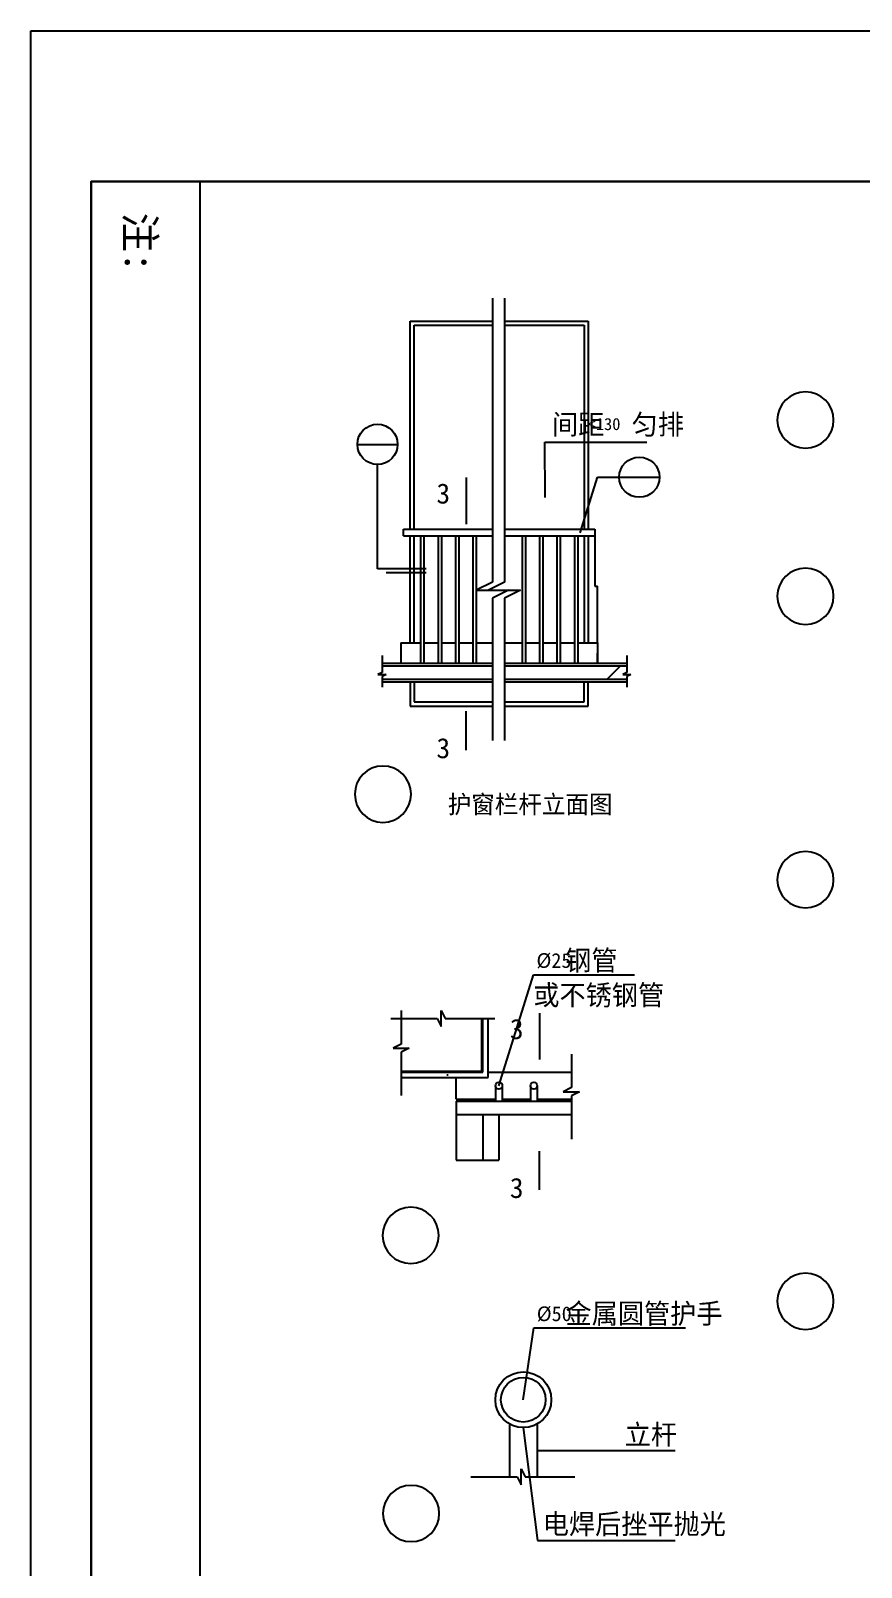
# Model space of a CAD drawing. Header units: metres. Extents: x -1000 to 40857, y 0 to 23917.
# Drawn here: x -1000 to 5192, y 12388 to 23850 of the extents above; entities that cross this region are included whole.
import ezdxf

# ---------------------------------------------------------------- set-up
doc = ezdxf.new("R2010")
doc.units = ezdxf.units.M
for name, color, linetype in [('HA', 43, 'Continuous'), ('PUB_DIM', 3, 'Continuous'), ('PUB_TEXT', 142, 'Continuous'), ('PUB_WALL', 255, 'Continuous'), ('STAIR', 2, 'Continuous'), ('WALL', 7, 'Continuous')]:
    doc.layers.add(name, color=color, linetype=linetype)
doc.dimstyles.get("Standard").update_dxf_attribs({"dimtxt": 2.5, "dimasz": 2.5, "dimexe": 1.25, "dimexo": 0.625, "dimtad": 1, "dimcen": 2.5, "dimazin": 3, "dimtfac": 1, "dimtmove": 0, "dimatfit": 3})
pattern_1 = [(45, (0, 0), (-1122.53, 1122.53), [])]

# ---------------------------------------------------------------- blocks, each defined once
blk = doc.blocks.new('_INDEX')
blk.add_line((-0.5, 0), (0.5, 0))
blk.add_circle((0, 0), 0.5)
blk = doc.blocks.new('_INDEX1')
blk.add_lwpolyline([(-0.5, 0, 1), (0.5, 0, 1)], format="xyb", close=True)
blk = doc.blocks.new('*D46')
for p, q in [((3225.78, 19282.53), (3225.78, 19207.53)), ((3225.53, 19207.53), (3225.28, 19207.53)), ((3225.78, 19132.53), (3225.78, 19207.53)), ((3225.78, 19207.53), (3225.78, 19207.53)), ((3226.03, 19207.53), (3226.28, 19207.53))]:
    blk.add_line(p, q)
at = {"layer": 'Defpoints'}
for p in [(3225.78, 19282.53), (3225.78, 19207.53), (3225.78, 19132.53)]:
    blk.add_point(p, dxfattribs=at)
at = {"insert": (3225.78, 19208.655), "char_height": 1, "attachment_point": 5}
blk.add_mtext('150', dxfattribs=at)
blk = doc.blocks.new('*D47')
for p, q in [((3205.78, 20132.53), (3205.78, 19707.53)), ((3206.03, 19707.53), (3214.28, 19707.53)), ((3217.28, 19707.53), (3225.53, 19707.53)), ((3225.78, 19282.53), (3225.78, 19707.53))]:
    blk.add_line(p, q)
at = {"layer": 'Defpoints'}
for p in [(3205.78, 20132.53), (3205.78, 19707.53), (3225.78, 19282.53)]:
    blk.add_point(p, dxfattribs=at)
at = {"insert": (3215.78, 19707.53), "char_height": 1, "attachment_point": 5}
blk.add_mtext('850', dxfattribs=at)
blk = doc.blocks.new('*D51')
for p, q in [((2170.76, 15765.26), (2170.76, 15423.57)), ((2370.76, 15765.26), (2370.76, 15423.57)), ((2171.01, 15423.57), (2269.26, 15423.57)), ((2272.26, 15423.57), (2370.51, 15423.57))]:
    blk.add_line(p, q)
at = {"layer": 'Defpoints'}
for p in [(2170.76, 15765.26), (2370.76, 15765.26), (2170.76, 15423.57)]:
    blk.add_point(p, dxfattribs=at)
at = {"insert": (2270.76, 15423.57), "char_height": 1, "attachment_point": 5}
blk.add_mtext('100', dxfattribs=at)
blk = doc.blocks.new('*D52')
for p, q in [((2370.76, 15765.26), (2370.76, 15423.65)), ((2490.76, 15765.26), (2490.76, 15423.65)), ((2371.01, 15423.65), (2429.76, 15423.65)), ((2431.76, 15423.65), (2490.51, 15423.65))]:
    blk.add_line(p, q)
at = {"layer": 'Defpoints'}
for p in [(2370.76, 15765.26), (2490.76, 15765.26), (2370.76, 15423.65)]:
    blk.add_point(p, dxfattribs=at)
at = {"insert": (2430.76, 15423.65), "char_height": 1, "attachment_point": 5}
blk.add_mtext('60', dxfattribs=at)

msp = doc.modelspace()

# ---------------------------------------------------------------- hatches: boundary and pattern name
at = {"layer": 'HA'}
h = msp.add_hatch(dxfattribs=at)
h.set_pattern_fill('AN31C', scale=500)
h.set_pattern_definition(pattern_1)
h.paths.add_polyline_path([(1618.79, 19112.53), (1618.79, 19063.7), (1588.79, 19048.7), (1648.79, 19048.7), (1618.79, 19033.7), (1618.79, 19012.53), (2441.49, 19012.53), (2441.49, 19112.53)])
h.paths.add_polyline_path([(2532.23, 19112.53), (2532.23, 19012.53), (3444.05, 19012.53), (3444.05, 19033.7), (3474.05, 19048.7), (3414.05, 19048.7), (3444.05, 19063.7), (3444.05, 19112.53)])
h = msp.add_hatch(dxfattribs=at)
h.set_pattern_fill('AN31C', scale=500)
h.set_pattern_definition(pattern_1)
h.paths.add_polyline_path([(2370.76, 16480.6), (2089.32, 16480.6), (2059.32, 16540.6), (2059.32, 16420.6), (2029.32, 16480.6), (1761.44, 16480.6), (1761.44, 16290.43), (1701.44, 16260.43), (1821.44, 16260.43), (1761.44, 16230.43), (1761.44, 16080.26), (2370.76, 16080.26)])
h = msp.add_hatch(dxfattribs=at)
h.set_pattern_fill('AR-SAND', scale=10)
h.paths.add_polyline_path([(2370.76, 16080.26), (1761.44, 16080.26), (1761.44, 16040.26), (2410.76, 16040.26), (2410.76, 16480.6), (2370.76, 16480.6)])

# ---------------------------------------------------------------- linework, layer by layer
for p, q in [((-550.28, 22724.94), (-550.28, 5399.94)), ((11914.72, 22724.94), (-550.28, 22724.94)), ((259.72, 22724.94), (259.72, 5399.94)), ((1829.11, 20132.53), (1829.11, 21682.53)), ((1829.11, 21682.53), (2441.49, 21682.53)), ((2532.23, 21682.53), (3155.78, 21682.53)), ((3155.78, 21682.53), (3155.78, 20132.53)), ((1859.11, 20132.53), (1859.11, 21652.53)), ((1859.11, 21652.53), (2441.49, 21652.53)), ((2532.23, 21652.53), (3125.78, 21652.53)), ((3125.78, 21652.53), (3125.78, 20132.53)), ((1779.11, 20082.53), (1779.11, 20132.53)), ((1779.11, 20132.53), (2441.49, 20132.53)), ((1779.11, 20082.53), (2441.49, 20082.53)), ((1829.11, 19282.53), (1829.11, 20082.53)), ((1859.11, 19282.53), (1859.11, 20082.53)), ((1906.61, 20082.53), (1906.61, 19132.53)), ((1931.61, 20082.53), (1931.61, 19132.53)), ((2036.61, 20082.53), (2036.61, 19132.53)), ((2061.61, 20082.53), (2061.61, 19132.53)), ((2166.61, 20082.53), (2166.61, 19132.53)), ((2191.61, 20082.53), (2191.61, 19132.53)), ((2296.61, 20082.53), (2296.61, 19132.53)), ((2321.61, 20082.53), (2321.61, 19132.53)), ((2532.23, 20132.53), (3205.78, 20132.53)), ((2532.23, 20082.53), (3205.78, 20082.53)), ((2663.28, 20082.53), (2663.28, 19132.53)), ((2688.28, 20082.53), (2688.28, 19132.53)), ((2793.28, 20082.53), (2793.28, 19132.53)), ((2818.28, 20082.53), (2818.28, 19132.53)), ((2923.28, 20082.53), (2923.28, 19132.53)), ((2948.28, 20082.53), (2948.28, 19132.53)), ((3053.28, 20082.53), (3053.28, 19132.53)), ((3078.28, 20082.53), (3078.28, 19132.53)), ((3125.78, 20082.53), (3125.78, 19282.53)), ((3155.78, 20082.53), (3155.78, 19282.53)), ((3205.78, 20132.53), (3205.78, 20082.53)), ((1759.11, 19282.53), (1759.11, 19132.53)), ((1759.11, 19282.53), (1906.61, 19282.53)), ((1931.61, 19282.53), (2036.61, 19282.53)), ((2061.61, 19282.53), (2166.61, 19282.53)), ((2191.61, 19282.53), (2296.61, 19282.53)), ((2321.61, 19282.53), (2441.49, 19282.53)), ((2532.23, 19282.53), (2663.28, 19282.53)), ((2688.28, 19282.53), (2793.28, 19282.53)), ((2818.28, 19282.53), (2923.28, 19282.53)), ((2948.28, 19282.53), (3053.28, 19282.53)), ((3078.28, 19282.53), (3225.78, 19282.53)), ((3225.78, 19282.53), (3225.78, 19132.53)), ((1618.79, 19132.53), (2441.49, 19132.53)), ((1618.79, 19112.53), (2441.49, 19112.53)), ((2532.23, 19132.53), (3444.05, 19132.53)), ((2532.23, 19112.53), (3444.05, 19112.53)), ((1618.79, 19012.53), (2441.49, 19012.53)), ((1618.79, 18992.53), (2441.49, 18992.53)), ((1829.11, 18992.53), (1829.11, 18812.53)), ((1859.11, 18992.53), (1859.11, 18842.53)), ((2532.23, 19012.53), (3444.05, 19012.53)), ((2532.23, 18992.53), (3444.05, 18992.53)), ((3125.78, 18842.53), (3125.78, 18992.53)), ((3155.78, 18812.53), (3155.78, 18992.53)), ((1829.11, 18812.53), (2441.49, 18812.53)), ((1859.11, 18842.53), (2441.49, 18842.53)), ((2532.23, 18842.53), (3125.78, 18842.53)), ((2532.23, 18812.53), (3155.78, 18812.53)), ((2410.76, 16040.26), (2410.76, 16480.6)), ((2410.76, 16080.26), (3030.65, 16080.26)), ((1761.44, 16040.26), (2410.76, 16040.26)), ((2170.76, 15880.26), (2170.76, 16040.26)), ((2465.76, 15980.26), (2465.76, 15865.26)), ((2515.76, 15980.26), (2515.76, 15865.26)), ((2725.76, 15980.26), (2725.76, 15865.26)), ((2775.76, 15980.26), (2775.76, 15865.26)), ((2170.76, 15880.26), (2465.76, 15880.26)), ((2170.76, 15865.26), (3030.65, 15865.26)), ((2170.76, 15865.26), (2170.76, 15765.26)), ((2515.76, 15880.26), (2725.76, 15880.26)), ((2775.76, 15880.26), (3030.65, 15880.26)), ((2170.76, 15765.26), (3030.65, 15765.26)), ((2568.09, 13456.97), (2568.09, 13062.05)), ((2776.42, 13456.97), (2776.42, 13062.05))]:
    msp.add_line(p, q)
for points in [[(-1000.28, 23849.94), (12364.72, 23849.94), (12364.72, 4949.94), (-1000.28, 4949.94)], [(-550.28, 22724.94), (11914.72, 22724.94), (11914.72, 5399.94), (-550.28, 5399.94)]]:
    msp.add_lwpolyline(points, close=True)
for points in [[(11914.72, 22724.94), (11914.72, 5399.94), (-550.28, 5399.94), (-550.28, 22724.94), (11914.72, 22724.94)], [(259.72, 22724.94), (259.72, 5399.94)]]:
    msp.add_lwpolyline(points)
for centre, radius in [((2490.76, 15980.26), 25), ((2750.76, 15980.26), 25), ((2672.26, 13637.39), 208.33), ((2672.26, 13637.39), 166.67)]:
    msp.add_circle(centre, radius)
at = {"layer": 'PUB_DIM'}
for p, q in [((1585.19, 19836.43), (1585.19, 20614.38)), ((1949.01, 19836.43), (1585.19, 19836.43))]:
    msp.add_line(p, q, dxfattribs=at)
for points in [[(2246.63, 20516.57), (2246.63, 20169.33)], [(1949.01, 19806.43), (1649.01, 19806.43)], [(2246.63, 18482.83), (2246.63, 18772.91)], [(2793.88, 16521.63), (2793.88, 16174.39)], [(2793.88, 15202.15), (2793.88, 15492.23)]]:
    msp.add_lwpolyline(points, dxfattribs=at)
at = {"layer": 'PUB_TEXT'}
for p, q in [((2834.26, 20367.74), (2833.65, 20781.6)), ((2833.65, 20781.6), (3592.72, 20781.6)), ((3096.56, 20105.44), (3225.08, 20519.29)), ((3225.08, 20519.29), (3387.44, 20519.29)), ((2490.76, 15980.26), (2747.8, 16807.96)), ((2747.8, 16807.96), (3502.5, 16807.96)), ((2672.26, 13637.39), (2749.95, 14172.79)), ((2749.95, 14172.79), (3880.48, 14172.79)), ((2672.16, 13429.06), (2776.95, 12588.39)), ((3804.18, 13255.08), (2776.42, 13255.08)), ((2776.95, 12588.39), (3804.7, 12588.39))]:
    msp.add_line(p, q, dxfattribs=at)
at = {"layer": 'PUB_WALL'}
msp.add_lwpolyline([(1761.44, 16087.76), (2363.26, 16087.76), (2363.26, 16480.6)], dxfattribs=at)
at = {"layer": 'STAIR'}
for p, q in [((2441.49, 21856.11), (2441.49, 19736.52)), ((2532.23, 21856.11), (2532.23, 19736.52)), ((2441.49, 19736.52), (2321.49, 19676.52)), ((2532.23, 19736.52), (2412.23, 19676.52)), ((2321.49, 19676.52), (2561.49, 19676.52)), ((2412.23, 19676.52), (2652.23, 19676.52)), ((2561.49, 19676.52), (2441.49, 19616.52)), ((2441.49, 19616.52), (2441.49, 18554.79)), ((2652.23, 19676.52), (2532.23, 19616.52)), ((2532.23, 19616.52), (2532.23, 18554.79)), ((1618.79, 19188.86), (1618.79, 19063.7)), ((3444.05, 19188.86), (3444.05, 19063.7)), ((1618.79, 19063.7), (1588.79, 19048.7)), ((1588.79, 19048.7), (1648.79, 19048.7)), ((1648.79, 19048.7), (1618.79, 19033.7)), ((1618.79, 19033.7), (1618.79, 18953.78)), ((3444.05, 19063.7), (3414.05, 19048.7)), ((3414.05, 19048.7), (3474.05, 19048.7)), ((3474.05, 19048.7), (3444.05, 19033.7)), ((3444.05, 19033.7), (3444.05, 18953.78)), ((1761.44, 16540.74), (1761.44, 16290.43)), ((2059.32, 16420.6), (2059.32, 16540.6)), ((2059.32, 16540.6), (2089.32, 16480.6)), ((1684.29, 16480.6), (2029.32, 16480.6)), ((2029.32, 16480.6), (2059.32, 16420.6)), ((2089.32, 16480.6), (2458.83, 16480.6)), ((1761.44, 16290.43), (1701.44, 16260.43)), ((1701.44, 16260.43), (1821.44, 16260.43)), ((1821.44, 16260.43), (1761.44, 16230.43)), ((1761.44, 16230.43), (1761.44, 15906.48)), ((3030.65, 16215.74), (3030.65, 15965.43)), ((3030.65, 15965.43), (2970.65, 15935.43)), ((2970.65, 15935.43), (3090.65, 15935.43)), ((3090.65, 15935.43), (3030.65, 15905.43)), ((3030.65, 15905.43), (3030.65, 15581.48)), ((2657.11, 13002.05), (2657.11, 13122.05)), ((2657.11, 13122.05), (2687.11, 13062.05)), ((2282.07, 13062.05), (2627.11, 13062.05)), ((2627.11, 13062.05), (2657.11, 13002.05)), ((2687.11, 13062.05), (3056.61, 13062.05))]:
    msp.add_line(p, q, dxfattribs=at)
at = {"layer": 'WALL'}
for p, q in [((2370.76, 16080.26), (2370.76, 16480.6)), ((1761.44, 16080.26), (2370.76, 16080.26))]:
    msp.add_line(p, q, dxfattribs=at)

# ---------------------------------------------------------------- block references
at = {"layer": 'PUB_DIM', "xscale": 300, "yscale": 300, "zscale": 300}
for p in [(1585.19, 20764.38), (3537.44, 20519.29)]:
    msp.add_blockref('_INDEX', p, dxfattribs=at)
at = {"layer": 'PUB_TEXT', "xscale": 420, "yscale": 420, "zscale": 420}
for p in [(4776.08, 20945.61), (4776.08, 19630.87), (1625.69, 18154.63), (4776.08, 17516.98), (1832.7, 14863.39), (4776.08, 14371.92), (1835.89, 12788.81)]:
    msp.add_blockref('_INDEX1', p, dxfattribs=at)

# ---------------------------------------------------------------- texts
msp.add_text('注:', height=225, rotation=270).set_placement((-297.97, 22492.28))
msp.add_text('护窗栏杆立面图', height=135).set_placement((2108.84, 18011.67))
at = {"layer": 'PUB_DIM'}
for p in [(2024.59, 20322.75), (2024.59, 18423.13), (2571.84, 16327.8), (2571.84, 15142.45)]:
    msp.add_text('3', height=150, dxfattribs=at).set_placement(p)
at = {"layer": 'PUB_TEXT'}
for s, height, p in [('间距  匀排', 150, (2886.14, 20838.11)), ('<130', 90, (3151.6, 20870.86)), ('%%c25', 110, (2770.33, 16858.93)), ('钢管', 150, (2984.79, 16840.19)), ('或不锈钢管', 150, (2747.04, 16581.02)), ('%%c50', 110, (2772.48, 14223.76)), ('金属圆管护手', 150, (2986.95, 14205.02)), ('立杆', 150, (3428.61, 13302.35)), ('电焊后挫平抛光', 150, (2817.61, 12635.66))]:
    msp.add_text(s, height=height, dxfattribs=at).set_placement(p)

# ---------------------------------------------------------------- dimensions: what is measured, and where the dimension line sits
for base, p1, p2, text, picture, middle in [((3205.78, 19707.53), (3205.78, 20132.53), (3225.78, 19282.53), '850', '*D47', (3215.78, 19707.53)), ((3225.78, 19207.53), (3225.78, 19282.53), (3225.78, 19132.53), '150', '*D46', (3225.78, 19208.655)), ((2170.76, 15423.57), (2170.76, 15765.26), (2370.76, 15765.26), '100', '*D51', (2270.76, 15423.57)), ((2370.76, 15423.65), (2370.76, 15765.26), (2490.76, 15765.26), '60', '*D52', (2430.76, 15423.65))]:
    dim = msp.add_linear_dim(base=base, p1=p1, p2=p2, text=text, dimstyle='Standard')
    dim.commit()
    dim.dimension.update_dxf_attribs({"geometry": picture, "text_midpoint": middle})

doc.saveas('drawing.dxf')
